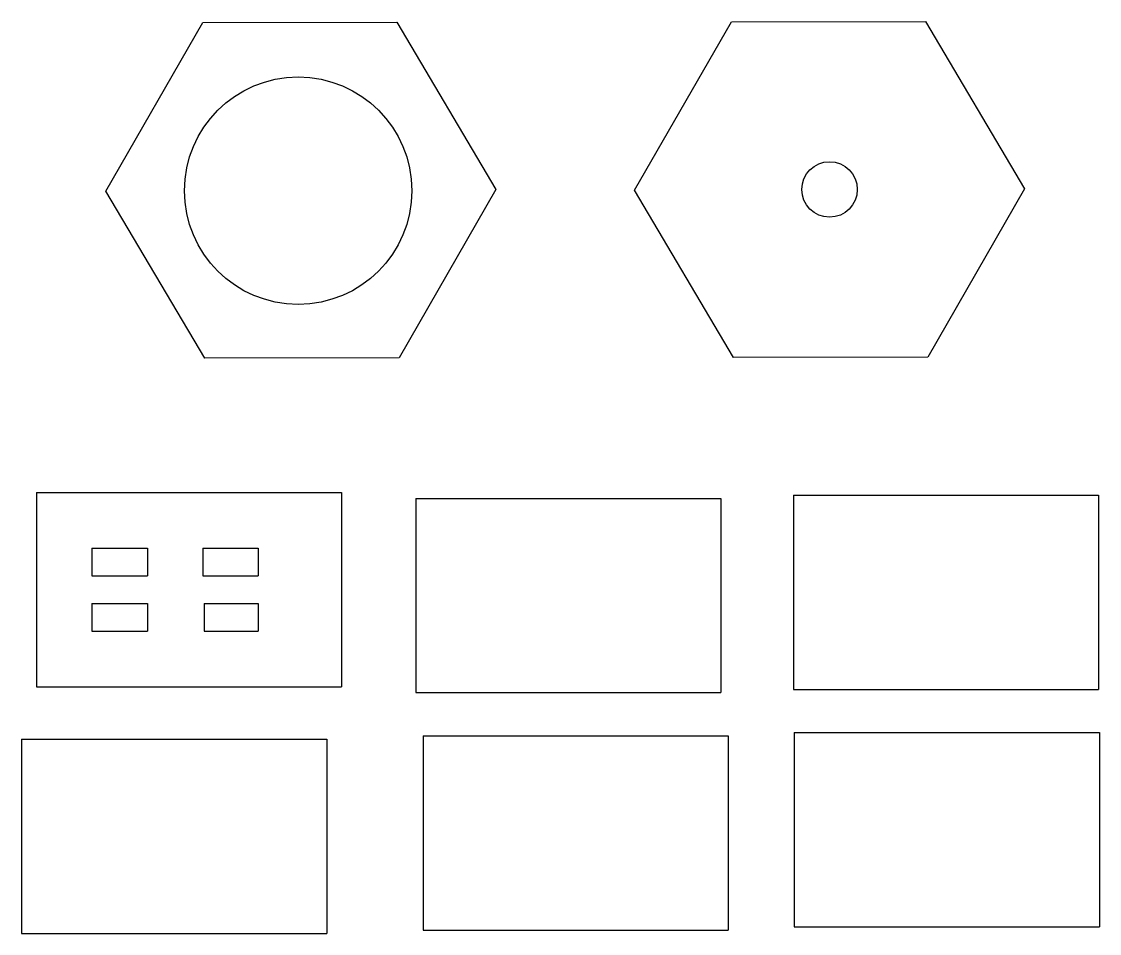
# Model space of a CAD drawing. Extents: x -71 to 123, y -104 to 61.
import ezdxf

# ---------------------------------------------------------------- set-up
doc = ezdxf.new("R2010")
doc.units = 0
doc.header["$MEASUREMENT"] = 0
doc.layers.add('VISIBLE', color=7, linetype='CONTINUOUS')

msp = doc.modelspace()

# ---------------------------------------------------------------- linework, layer by layer
at = {"layer": 'VISIBLE'}
for p, q in [((-55.85, 29.98), (-38.41, 60.33)), ((-38.41, 60.33), (-3.41, 60.39)), ((-3.41, 60.39), (14.42, 30.27)), ((39.44, 30.12), (56.89, 60.46)), ((56.89, 60.46), (91.89, 60.52)), ((91.89, 60.52), (109.71, 30.4)), ((-38.03, -0.14), (-55.85, 29.98)), ((14.42, 30.27), (-3.03, -0.08)), ((57.27, 0), (39.44, 30.12)), ((109.71, 30.4), (92.27, 0.06)), ((92.27, 0.06), (57.27, 0)), ((-3.03, -0.08), (-38.03, -0.14)), ((-68.39, -24.38), (-13.39, -24.38)), ((-68.39, -24.38), (-68.39, -59.38)), ((-13.39, -24.38), (-13.39, -59.38)), ((68.08, -24.84), (123.08, -24.84)), ((68.08, -24.84), (68.08, -59.84)), ((123.08, -24.84), (123.08, -59.84)), ((0, -25.42), (55, -25.42)), ((0, -25.42), (0, -60.42)), ((55, -25.42), (55, -60.42)), ((-58.39, -34.38), (-48.39, -34.38)), ((-58.39, -34.38), (-58.39, -39.38)), ((-48.39, -34.38), (-48.39, -39.38)), ((-38.39, -34.38), (-38.39, -39.38)), ((-38.39, -34.38), (-28.39, -34.38)), ((-28.39, -34.38), (-28.39, -39.38)), ((-58.39, -39.38), (-48.39, -39.38)), ((-38.39, -39.38), (-28.39, -39.38)), ((-58.39, -44.38), (-48.39, -44.38)), ((-58.39, -44.38), (-58.39, -49.38)), ((-48.39, -44.38), (-48.39, -49.38)), ((-38.15, -44.38), (-38.15, -49.38)), ((-38.15, -44.38), (-28.39, -44.38)), ((-28.39, -44.38), (-28.39, -49.38)), ((-58.39, -49.38), (-48.39, -49.38)), ((-38.15, -49.38), (-28.39, -49.38)), ((-68.39, -59.38), (-13.39, -59.38)), ((68.08, -59.84), (123.08, -59.84)), ((0, -60.42), (55, -60.42)), ((68.23, -67.64), (68.23, -102.64)), ((68.23, -67.64), (123.23, -67.64)), ((123.23, -67.64), (123.23, -102.64)), ((-71.07, -68.84), (-16.07, -68.84)), ((-71.07, -68.84), (-71.07, -103.84)), ((-16.07, -68.84), (-16.07, -103.84)), ((1.31, -68.24), (1.31, -103.24)), ((1.31, -68.24), (56.31, -68.24)), ((56.31, -68.24), (56.31, -103.24)), ((68.23, -102.64), (123.23, -102.64)), ((-71.07, -103.84), (-16.07, -103.84)), ((1.31, -103.24), (56.31, -103.24))]:
    msp.add_line(p, q, dxfattribs=at)
for centre, radius in [((-21.21, 30.04), 20.5), ((74.58, 30.26), 5)]:
    msp.add_circle(centre, radius, dxfattribs=at)

doc.saveas('drawing.dxf')
